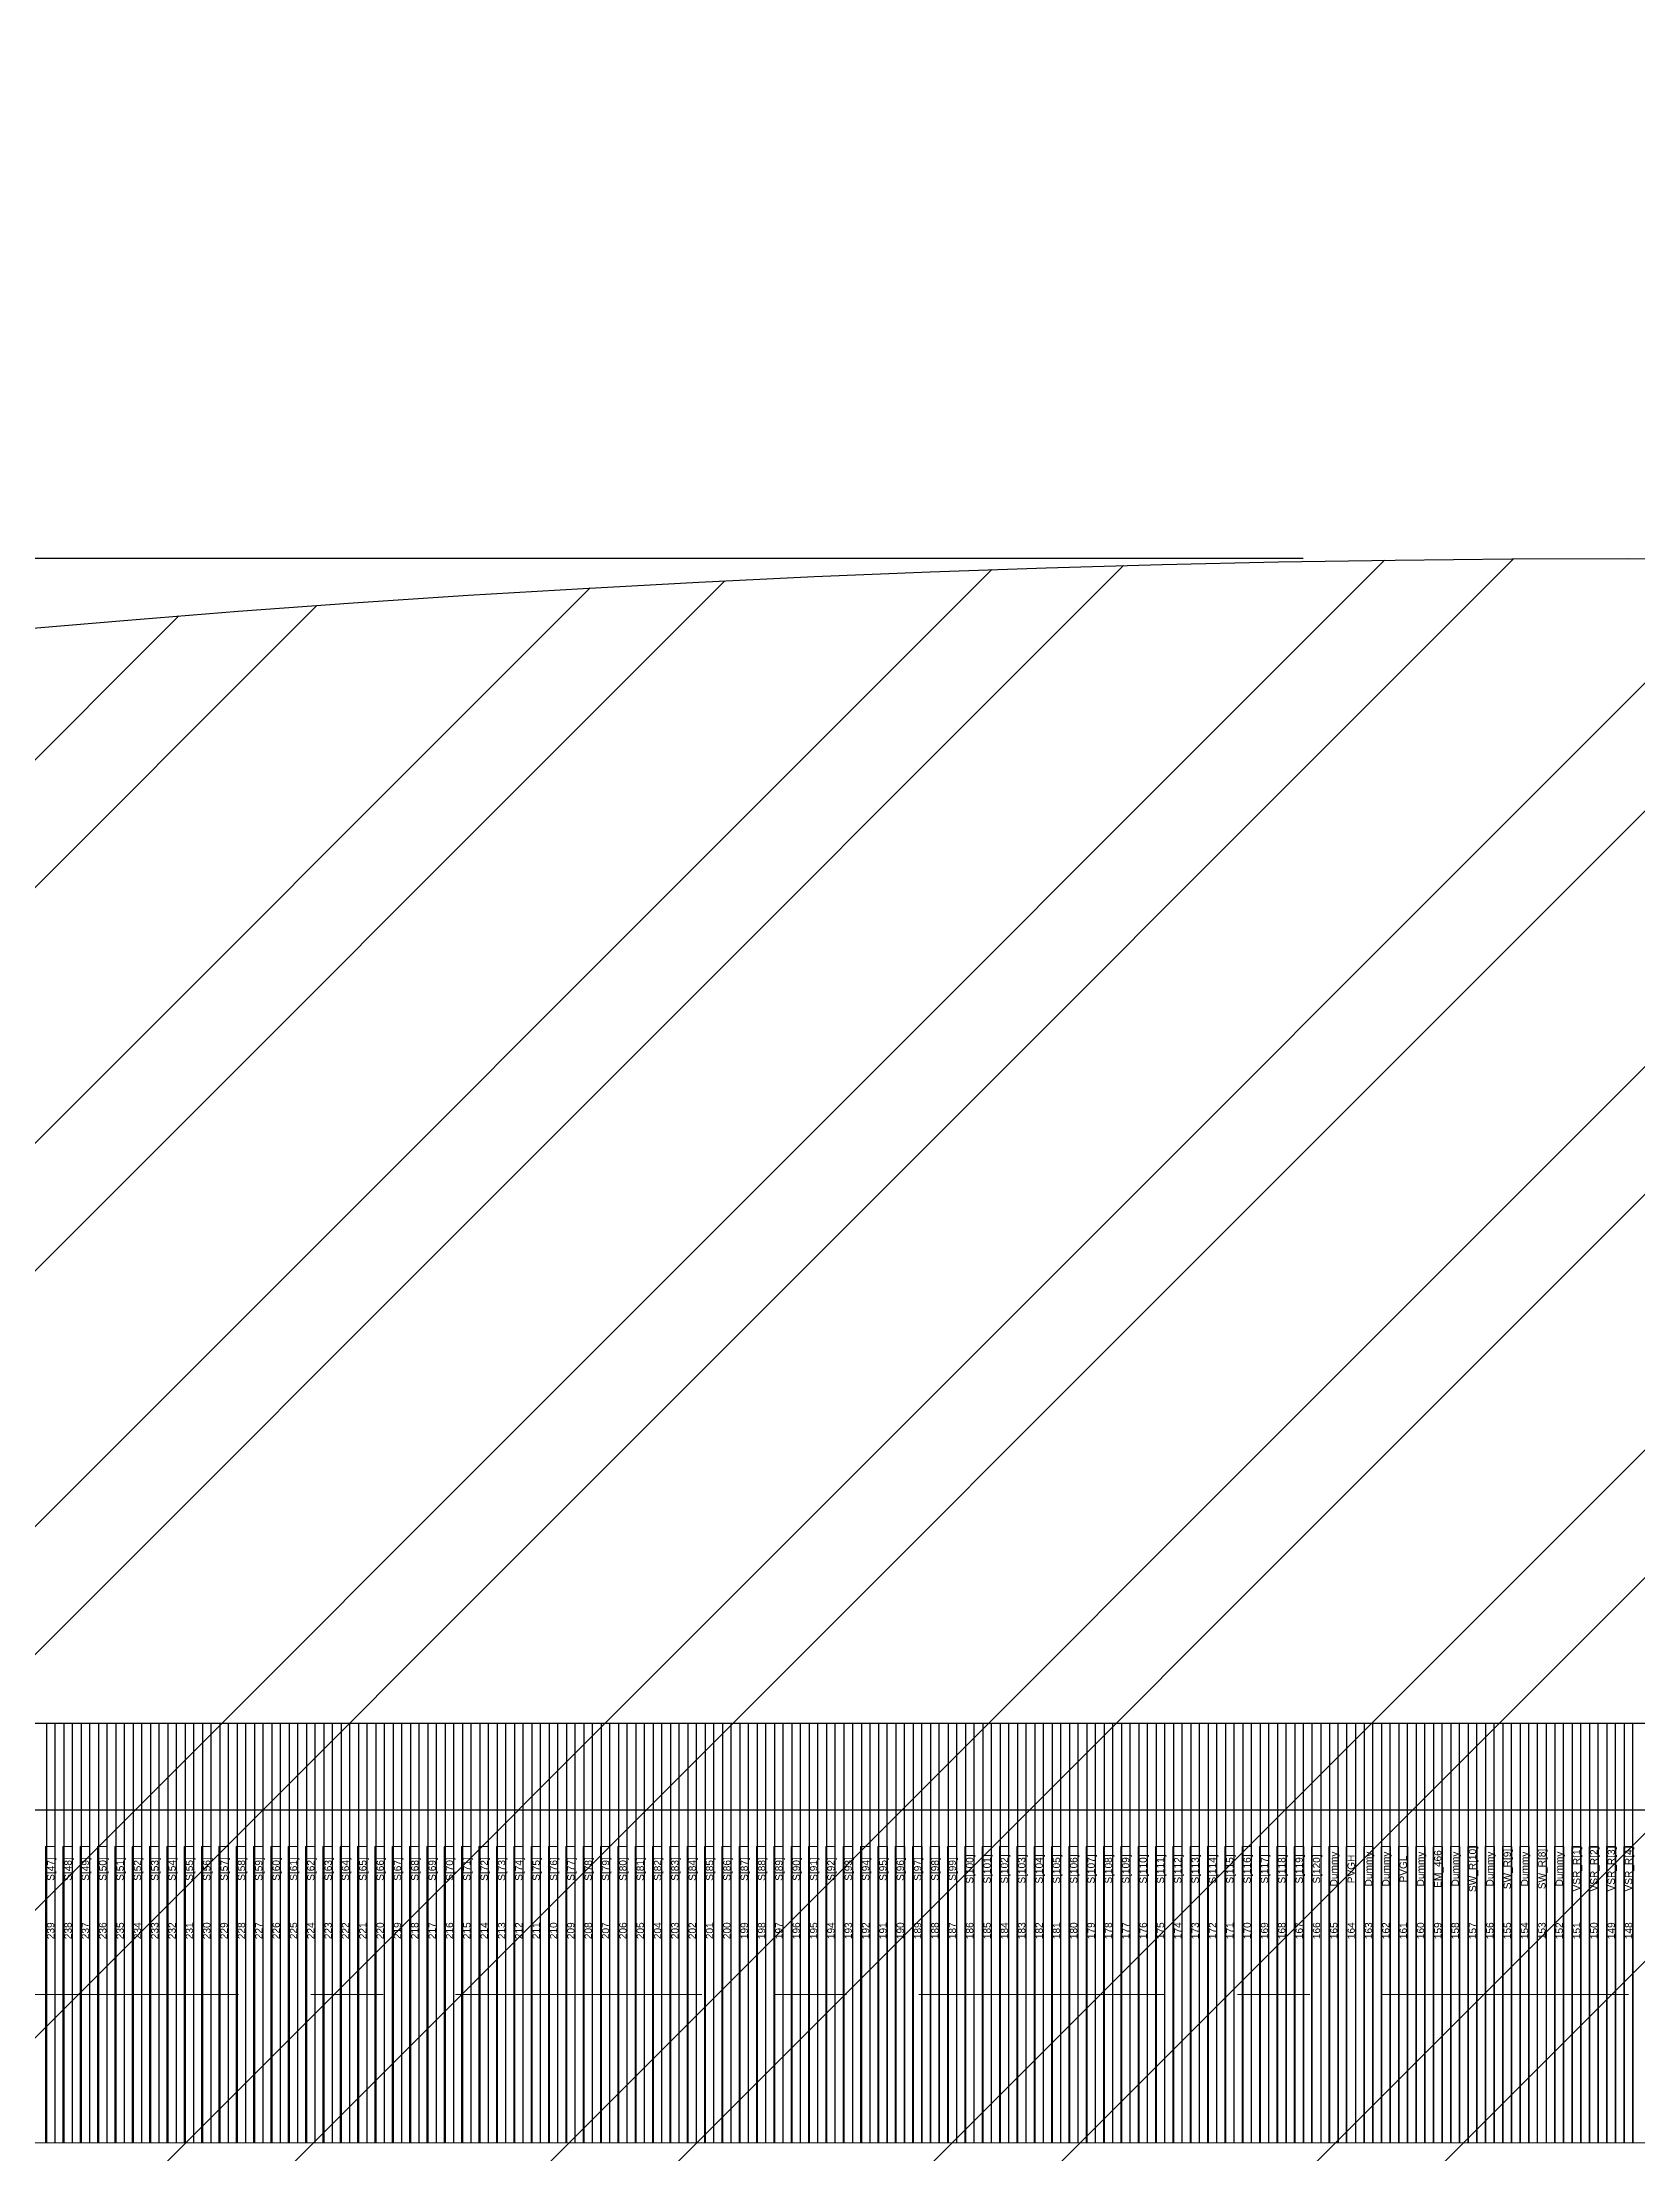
# Model space of a CAD drawing. Header units: inches. Extents: x 265 to 1423, y -753 to -394.
# Drawn here: x 1139.306 to 1141.514, y -606.996 to -604.076 of the extents above; entities that cross this region are included whole.
import ezdxf
from ezdxf.enums import TextEntityAlignment as Align

# ---------------------------------------------------------------- set-up
doc = ezdxf.new("R2010")
doc.units = ezdxf.units.IN
doc.header["$LTSCALE"] = 0.909449
doc.header["$MEASUREMENT"] = 0
doc.header["$PDMODE"] = 3
doc.header["$PDSIZE"] = 0.3125
doc.linetypes.add('CENTER', pattern=[0.6, 0.375, -0.075, 0.075, -0.075])
doc.layers.get('0').update_dxf_attribs({"linetype": 'CONTINUOUS'})
doc.layers.get('Defpoints').update_dxf_attribs({"linetype": 'CONTINUOUS'})
for name, color, linetype in [('01 Copper', 3, 'CONTINUOUS'), ('06 Cutline', 4, 'CONTINUOUS'), ('13 OL no.', 190, 'CONTINUOUS'), ('14 OL name', 220, 'CONTINUOUS'), ('COVER LENS', 6, 'CONTINUOUS'), ('DIM（标注）', 3, 'CONTINUOUS')]:
    doc.layers.add(name, color=color, linetype=linetype)
doc.styles.add('CCN-1', font='SimSun.ttf', dxfattribs={"width": 0.85})
doc.styles.add('MBC_Arial_Font', font='arial.ttf')
doc.styles.add('宋体', font='SimSun.ttf', dxfattribs={"width": 0.8})
doc.dimstyles.new('DIM-CCN', dxfattribs={"dimscale": 0.9, "dimtxt": 1.7, "dimasz": 1.8, "dimexe": 1.5, "dimexo": 0.5, "dimgap": 0.3, "dimtad": 1, "dimzin": 0, "dimdsep": 46, "dimtxsty": 'CCN-1', "dimblk": 'OPEN30', "dimcen": 0.05, "dimclrd": 256, "dimclre": 256, "dimclrt": 256, "dimadec": 0, "dimazin": 0, "dimtfac": 1, "dimtofl": 0, "dimtmove": 0, "dimatfit": 3, "dimldrblk": 'OPEN30', "dimfxl": 1, "dimtolj": 1, "dimtzin": 0, "dimlwd": -1, "dimlwe": -1, "dimarcsym": 0})

# ---------------------------------------------------------------- blocks, each defined once
blk = doc.blocks.new('GVO3310')
at = {"color": 1}
blk.add_line((3755.7397, -505.9047), (3747.5082, -505.9047), dxfattribs=at)
at = {"layer": '01 Copper'}
for points in [[(3749.436, -505.9047), (3749.436, -506.4847)], [(3749.448, -506.4847), (3749.448, -505.9047)], [(3749.46, -505.9047), (3749.46, -506.4847)], [(3749.472, -506.4847), (3749.472, -505.9047)], [(3749.484, -505.9047), (3749.484, -506.4847)], [(3749.496, -506.4847), (3749.496, -505.9047)], [(3749.508, -505.9047), (3749.508, -506.4847)], [(3749.52, -506.4847), (3749.52, -505.9047)], [(3749.532, -505.9047), (3749.532, -506.4847)], [(3749.544, -506.4847), (3749.544, -505.9047)], [(3749.556, -505.9047), (3749.556, -506.4847)], [(3749.568, -506.4847), (3749.568, -505.9047)], [(3749.58, -505.9047), (3749.58, -506.4847)], [(3749.592, -506.4847), (3749.592, -505.9047)], [(3749.6039, -505.9047), (3749.6039, -506.4847)], [(3749.6159, -506.4847), (3749.6159, -505.9047)], [(3749.6279, -505.9047), (3749.6279, -506.4847)], [(3749.6399, -506.4847), (3749.6399, -505.9047)], [(3749.6519, -505.9047), (3749.6519, -506.4847)], [(3749.6639, -506.4847), (3749.6639, -505.9047)], [(3749.6759, -505.9047), (3749.6759, -506.4847)], [(3749.6879, -506.4847), (3749.6879, -505.9047)], [(3749.6999, -505.9047), (3749.6999, -506.4847)], [(3749.7119, -506.4847), (3749.7119, -505.9047)], [(3749.7239, -505.9047), (3749.7239, -506.4847)], [(3749.7359, -506.4847), (3749.7359, -505.9047)], [(3749.7479, -505.9047), (3749.7479, -506.4847)], [(3749.7599, -506.4847), (3749.7599, -505.9047)], [(3749.7719, -505.9047), (3749.7719, -506.4847)], [(3749.7839, -506.4847), (3749.7839, -505.9047)], [(3749.7959, -505.9047), (3749.7959, -506.4847)], [(3749.8079, -506.4847), (3749.8079, -505.9047)], [(3749.8199, -505.9047), (3749.8199, -506.4847)], [(3749.8319, -506.4847), (3749.8319, -505.9047)], [(3749.8438, -505.9047), (3749.8438, -506.4847)], [(3749.8558, -506.4847), (3749.8558, -505.9047)], [(3749.8678, -505.9047), (3749.8678, -506.4847)], [(3749.8798, -506.4847), (3749.8798, -505.9047)], [(3749.8918, -505.9047), (3749.8918, -506.4847)], [(3749.9038, -506.4847), (3749.9038, -505.9047)], [(3749.9158, -505.9047), (3749.9158, -506.4847)], [(3749.9278, -506.4847), (3749.9278, -505.9047)], [(3749.9398, -505.9047), (3749.9398, -506.4847)], [(3749.9518, -506.4847), (3749.9518, -505.9047)], [(3749.9638, -505.9047), (3749.9638, -506.4847)], [(3749.9758, -506.4847), (3749.9758, -505.9047)], [(3749.9878, -505.9047), (3749.9878, -506.4847)], [(3749.9998, -506.4847), (3749.9998, -505.9047)], [(3750.0118, -505.9047), (3750.0118, -506.4847)], [(3750.0238, -506.4847), (3750.0238, -505.9047)], [(3750.0358, -505.9047), (3750.0358, -506.4847)], [(3750.0478, -506.4847), (3750.0478, -505.9047)], [(3750.0598, -505.9047), (3750.0598, -506.4847)], [(3750.0718, -506.4847), (3750.0718, -505.9047)], [(3750.0837, -505.9047), (3750.0837, -506.4847)], [(3750.0957, -506.4847), (3750.0957, -505.9047)], [(3750.1077, -505.9047), (3750.1077, -506.4847)], [(3750.1197, -506.4847), (3750.1197, -505.9047)], [(3750.1317, -505.9047), (3750.1317, -506.4847)], [(3750.1437, -506.4847), (3750.1437, -505.9047)], [(3750.1557, -505.9047), (3750.1557, -506.4847)], [(3750.1677, -506.4847), (3750.1677, -505.9047)], [(3750.1797, -505.9047), (3750.1797, -506.4847)], [(3750.1917, -506.4847), (3750.1917, -505.9047)], [(3750.2037, -505.9047), (3750.2037, -506.4847)], [(3750.2157, -506.4847), (3750.2157, -505.9047)], [(3750.2277, -505.9047), (3750.2277, -506.4847)], [(3750.2397, -506.4847), (3750.2397, -505.9047)], [(3750.2517, -505.9047), (3750.2517, -506.4847)], [(3750.2637, -506.4847), (3750.2637, -505.9047)], [(3750.2757, -505.9047), (3750.2757, -506.4847)], [(3750.2877, -506.4847), (3750.2877, -505.9047)], [(3750.2997, -505.9047), (3750.2997, -506.4847)], [(3750.3117, -506.4847), (3750.3117, -505.9047)], [(3750.3237, -505.9047), (3750.3237, -506.4847)], [(3750.3357, -506.4847), (3750.3357, -505.9047)], [(3750.3476, -505.9047), (3750.3476, -506.4847)], [(3750.3596, -506.4847), (3750.3596, -505.9047)], [(3750.3716, -505.9047), (3750.3716, -506.4847)], [(3750.3836, -506.4847), (3750.3836, -505.9047)], [(3750.3956, -505.9047), (3750.3956, -506.4847)], [(3750.4076, -506.4847), (3750.4076, -505.9047)], [(3750.4196, -505.9047), (3750.4196, -506.4847)], [(3750.4316, -506.4847), (3750.4316, -505.9047)], [(3750.4436, -505.9047), (3750.4436, -506.4847)], [(3750.4556, -506.4847), (3750.4556, -505.9047)], [(3750.4676, -505.9047), (3750.4676, -506.4847)], [(3750.4796, -506.4847), (3750.4796, -505.9047)], [(3750.4916, -505.9047), (3750.4916, -506.4847)], [(3750.5036, -506.4847), (3750.5036, -505.9047)], [(3750.5156, -505.9047), (3750.5156, -506.4847)], [(3750.5276, -506.4847), (3750.5276, -505.9047)], [(3750.5396, -505.9047), (3750.5396, -506.4847)], [(3750.5516, -506.4847), (3750.5516, -505.9047)], [(3750.5636, -505.9047), (3750.5636, -506.4847)], [(3750.5756, -506.4847), (3750.5756, -505.9047)], [(3750.5875, -505.9047), (3750.5875, -506.4847)], [(3750.5995, -506.4847), (3750.5995, -505.9047)], [(3750.6115, -505.9047), (3750.6115, -506.4847)], [(3750.6235, -506.4847), (3750.6235, -505.9047)], [(3750.6355, -505.9047), (3750.6355, -506.4847)], [(3750.6475, -506.4847), (3750.6475, -505.9047)], [(3750.6595, -505.9047), (3750.6595, -506.4847)], [(3750.6715, -506.4847), (3750.6715, -505.9047)], [(3750.6835, -505.9047), (3750.6835, -506.4847)], [(3750.6955, -506.4847), (3750.6955, -505.9047)], [(3750.7075, -505.9047), (3750.7075, -506.4847)], [(3750.7195, -506.4847), (3750.7195, -505.9047)], [(3750.7315, -505.9047), (3750.7315, -506.4847)], [(3750.7435, -506.4847), (3750.7435, -505.9047)], [(3750.7555, -505.9047), (3750.7555, -506.4847)], [(3750.7675, -506.4847), (3750.7675, -505.9047)], [(3750.7795, -505.9047), (3750.7795, -506.4847)], [(3750.7915, -506.4847), (3750.7915, -505.9047)], [(3750.8035, -505.9047), (3750.8035, -506.4847)], [(3750.8155, -506.4847), (3750.8155, -505.9047)], [(3750.8275, -505.9047), (3750.8275, -506.4847)], [(3750.8395, -506.4847), (3750.8395, -505.9047)], [(3750.8514, -505.9047), (3750.8514, -506.4847)], [(3750.8634, -506.4847), (3750.8634, -505.9047)], [(3750.8754, -505.9047), (3750.8754, -506.4847)], [(3750.8874, -506.4847), (3750.8874, -505.9047)], [(3750.8994, -505.9047), (3750.8994, -506.4847)], [(3750.9114, -506.4847), (3750.9114, -505.9047)], [(3750.9234, -505.9047), (3750.9234, -506.4847)], [(3750.9354, -506.4847), (3750.9354, -505.9047)], [(3750.9474, -505.9047), (3750.9474, -506.4847)], [(3750.9594, -506.4847), (3750.9594, -505.9047)], [(3750.9714, -505.9047), (3750.9714, -506.4847)], [(3750.9834, -506.4847), (3750.9834, -505.9047)], [(3750.9954, -505.9047), (3750.9954, -506.4847)], [(3751.0074, -506.4847), (3751.0074, -505.9047)], [(3751.0194, -505.9047), (3751.0194, -506.4847)], [(3751.0314, -506.4847), (3751.0314, -505.9047)], [(3751.0434, -505.9047), (3751.0434, -506.4847)], [(3751.0554, -506.4847), (3751.0554, -505.9047)], [(3751.0674, -505.9047), (3751.0674, -506.4847)], [(3751.0794, -506.4847), (3751.0794, -505.9047)], [(3751.0913, -505.9047), (3751.0913, -506.4847)], [(3751.1033, -506.4847), (3751.1033, -505.9047)], [(3751.1153, -505.9047), (3751.1153, -506.4847)], [(3751.1273, -506.4847), (3751.1273, -505.9047)], [(3751.1393, -505.9047), (3751.1393, -506.4847)], [(3751.1513, -506.4847), (3751.1513, -505.9047)], [(3751.1633, -505.9047), (3751.1633, -506.4847)], [(3751.1753, -506.4847), (3751.1753, -505.9047)], [(3751.1873, -506.4847), (3751.1873, -505.9047)], [(3751.1993, -505.9047), (3751.1993, -506.4847)], [(3751.2113, -505.9047), (3751.2113, -506.4847)], [(3751.2233, -506.4847), (3751.2233, -505.9047)], [(3751.2353, -506.4847), (3751.2353, -505.9047)], [(3751.2473, -505.9047), (3751.2473, -506.4847)], [(3751.2593, -505.9047), (3751.2593, -506.4847)], [(3751.2713, -506.4847), (3751.2713, -505.9047)], [(3751.2833, -505.9047), (3751.2833, -506.4847)], [(3751.2953, -506.4847), (3751.2953, -505.9047)], [(3751.3073, -505.9047), (3751.3073, -506.4847)], [(3751.3193, -506.4847), (3751.3193, -505.9047)], [(3751.3312, -505.9047), (3751.3312, -506.4847)], [(3751.3432, -506.4847), (3751.3432, -505.9047)], [(3751.3552, -505.9047), (3751.3552, -506.4847)], [(3751.3672, -506.4847), (3751.3672, -505.9047)], [(3751.3792, -505.9047), (3751.3792, -506.4847)], [(3751.3912, -506.4847), (3751.3912, -505.9047)], [(3751.4032, -505.9047), (3751.4032, -506.4847)], [(3751.4152, -506.4847), (3751.4152, -505.9047)], [(3751.4272, -505.9047), (3751.4272, -506.4847)], [(3751.4392, -506.4847), (3751.4392, -505.9047)], [(3751.4512, -505.9047), (3751.4512, -506.4847)], [(3751.4632, -506.4847), (3751.4632, -505.9047)], [(3751.4752, -505.9047), (3751.4752, -506.4847)], [(3751.4872, -506.4847), (3751.4872, -505.9047)], [(3751.4992, -506.4847), (3751.4992, -505.9047)], [(3751.5112, -505.9047), (3751.5112, -506.4847)], [(3751.5232, -505.9047), (3751.5232, -506.4847)], [(3751.5352, -506.4847), (3751.5352, -505.9047)], [(3751.5472, -505.9047), (3751.5472, -506.4847)], [(3751.5592, -506.4847), (3751.5592, -505.9047)], [(3751.5712, -505.9047), (3751.5712, -506.4847)], [(3751.5832, -506.4847), (3751.5832, -505.9047)], [(3751.5951, -505.9047), (3751.5951, -506.4847)], [(3751.6071, -506.4847), (3751.6071, -505.9047)], [(3751.6191, -505.9047), (3751.6191, -506.4847)], [(3751.6311, -506.4847), (3751.6311, -505.9047)]]:
    blk.add_lwpolyline(points, dxfattribs=at)
at = {"layer": '06 Cutline', "lineweight": 0}
blk.add_lwpolyline([(3757.7364, -502.7353), (3755.3751, -503.8364), (3755.3751, -505.492, 0.226485), (3755.468, -505.6864), (3755.7212, -505.8911, 0.112553), (3755.821, -505.94, -0.347906), (3755.9751, -506.1347), (3755.9751, -506.2847, -0.414214), (3755.7751, -506.4847), (3747.4751, -506.4847, -0.414214), (3747.2751, -506.2847), (3747.2751, -506.1347, -0.345535), (3747.4276, -505.9404, 0.116429), (3747.5299, -505.8882), (3747.7869, -505.6702, 0.220246), (3747.8751, -505.4795), (3747.8751, -503.8364), (3745.5138, -502.7353, -0.291473)], format="xyb", dxfattribs=at)
at = {"layer": '13 OL no.', "style": 'MBC_Arial_Font'}
for s, p in [('239', (3749.442, -506.1913)), ('238', (3749.466, -506.1913)), ('237', (3749.49, -506.1913)), ('236', (3749.514, -506.1913)), ('235', (3749.538, -506.1913)), ('234', (3749.562, -506.1913)), ('233', (3749.586, -506.1913)), ('232', (3749.6099, -506.1913)), ('231', (3749.6339, -506.1913)), ('230', (3749.6579, -506.1913)), ('229', (3749.6819, -506.1913)), ('228', (3749.7059, -506.1913)), ('227', (3749.7299, -506.1913)), ('226', (3749.7539, -506.1913)), ('225', (3749.7779, -506.1913)), ('224', (3749.8019, -506.1913)), ('223', (3749.8259, -506.1913)), ('222', (3749.8498, -506.1913)), ('221', (3749.8738, -506.1913)), ('220', (3749.8978, -506.1913)), ('219', (3749.9218, -506.1913)), ('218', (3749.9458, -506.1913)), ('217', (3749.9698, -506.1913)), ('216', (3749.9938, -506.1913)), ('215', (3750.0178, -506.1913)), ('214', (3750.0418, -506.1913)), ('213', (3750.0658, -506.1913)), ('212', (3750.0897, -506.1913)), ('211', (3750.1137, -506.1913)), ('210', (3750.1377, -506.1913)), ('209', (3750.1617, -506.1913)), ('208', (3750.1857, -506.1913)), ('207', (3750.2097, -506.1913)), ('206', (3750.2337, -506.1913)), ('205', (3750.2577, -506.1913)), ('204', (3750.2817, -506.1913)), ('203', (3750.3057, -506.1913)), ('202', (3750.3297, -506.1913)), ('201', (3750.3536, -506.1913)), ('200', (3750.3776, -506.1913)), ('199', (3750.4016, -506.1913)), ('198', (3750.4256, -506.1913)), ('197', (3750.4496, -506.1913)), ('196', (3750.4736, -506.1913)), ('195', (3750.4976, -506.1913)), ('194', (3750.5216, -506.1913)), ('193', (3750.5456, -506.1913)), ('192', (3750.5696, -506.1913)), ('191', (3750.5935, -506.1913)), ('190', (3750.6175, -506.1913)), ('189', (3750.6415, -506.1913)), ('188', (3750.6655, -506.1913)), ('187', (3750.6895, -506.1913)), ('186', (3750.7135, -506.1913)), ('185', (3750.7375, -506.1913)), ('184', (3750.7615, -506.1913)), ('183', (3750.7855, -506.1913)), ('182', (3750.8095, -506.1913)), ('181', (3750.8335, -506.1913)), ('180', (3750.8574, -506.1913)), ('179', (3750.8814, -506.1913)), ('178', (3750.9054, -506.1913)), ('177', (3750.9294, -506.1913)), ('176', (3750.9534, -506.1913)), ('175', (3750.9774, -506.1913)), ('174', (3751.0014, -506.1913)), ('173', (3751.0254, -506.1913)), ('172', (3751.0494, -506.1913)), ('171', (3751.0734, -506.1913)), ('170', (3751.0973, -506.1913)), ('169', (3751.1213, -506.1913)), ('168', (3751.1453, -506.1913)), ('167', (3751.1693, -506.1913)), ('166', (3751.1933, -506.1913)), ('165', (3751.2173, -506.1913)), ('164', (3751.2413, -506.1913)), ('163', (3751.2653, -506.1913)), ('162', (3751.2893, -506.1913)), ('161', (3751.3133, -506.1913)), ('160', (3751.3372, -506.1913)), ('159', (3751.3612, -506.1913)), ('158', (3751.3852, -506.1913)), ('157', (3751.4092, -506.1913)), ('156', (3751.4332, -506.1913)), ('155', (3751.4572, -506.1913)), ('154', (3751.4812, -506.1913)), ('153', (3751.5052, -506.1913)), ('152', (3751.5292, -506.1913)), ('151', (3751.5532, -506.1913)), ('150', (3751.5772, -506.1913)), ('149', (3751.6011, -506.1913)), ('148', (3751.6251, -506.1913))]:
    blk.add_text(s, height=0.01, rotation=90, dxfattribs=at).set_placement(p, align=Align.MIDDLE_CENTER)
at = {"layer": '14 OL name', "style": 'MBC_Arial_Font'}
for s, p in [('Dummy', (3751.2173, -506.1059)), ('Dummy', (3751.2653, -506.1059)), ('Dummy', (3751.2893, -506.1059)), ('Dummy', (3751.3372, -506.1059)), ('EM_466', (3751.3612, -506.1059)), ('Dummy', (3751.3852, -506.1059)), ('SW_R[10]', (3751.4092, -506.1059)), ('Dummy', (3751.4332, -506.1059)), ('SW_R[9]', (3751.4572, -506.1059)), ('Dummy', (3751.4812, -506.1059)), ('SW_R[8]', (3751.5052, -506.1059)), ('Dummy', (3751.5292, -506.1059)), ('VSR_R[1]', (3751.5532, -506.1059)), ('VSR_R[2]', (3751.5772, -506.1059)), ('VSR_R[3]', (3751.6011, -506.1059)), ('VSR_R[4]', (3751.6251, -506.1059)), ('S[47]', (3749.442, -506.1059)), ('S[48]', (3749.466, -506.1059)), ('S[49]', (3749.49, -506.1059)), ('S[50]', (3749.514, -506.1059)), ('S[51]', (3749.538, -506.1059)), ('S[52]', (3749.562, -506.1059)), ('S[53]', (3749.586, -506.1059)), ('S[54]', (3749.6099, -506.1059)), ('S[55]', (3749.6339, -506.1059)), ('S[56]', (3749.6579, -506.1059)), ('S[57]', (3749.6819, -506.1059)), ('S[58]', (3749.7059, -506.1059)), ('S[59]', (3749.7299, -506.1059)), ('S[60]', (3749.7539, -506.1059)), ('S[61]', (3749.7779, -506.1059)), ('S[62]', (3749.8019, -506.1059)), ('S[63]', (3749.8259, -506.1059)), ('S[64]', (3749.8498, -506.1059)), ('S[65]', (3749.8738, -506.1059)), ('S[66]', (3749.8978, -506.1059)), ('S[67]', (3749.9218, -506.1059)), ('S[68]', (3749.9458, -506.1059)), ('S[69]', (3749.9698, -506.1059)), ('S[70]', (3749.9938, -506.1059)), ('S[71]', (3750.0178, -506.1059)), ('S[72]', (3750.0418, -506.1059)), ('S[73]', (3750.0658, -506.1059)), ('S[74]', (3750.0897, -506.1059)), ('S[75]', (3750.1137, -506.1059)), ('S[76]', (3750.1377, -506.1059)), ('S[77]', (3750.1617, -506.1059)), ('S[78]', (3750.1857, -506.1059)), ('S[79]', (3750.2097, -506.1059)), ('S[80]', (3750.2337, -506.1059)), ('S[81]', (3750.2577, -506.1059)), ('S[82]', (3750.2817, -506.1059)), ('S[83]', (3750.3057, -506.1059)), ('S[84]', (3750.3297, -506.1059)), ('S[85]', (3750.3536, -506.1059)), ('S[86]', (3750.3776, -506.1059)), ('S[87]', (3750.4016, -506.1059)), ('S[88]', (3750.4256, -506.1059)), ('S[89]', (3750.4496, -506.1059)), ('S[90]', (3750.4736, -506.1059)), ('S[91]', (3750.4976, -506.1059)), ('S[92]', (3750.5216, -506.1059)), ('S[93]', (3750.5456, -506.1059)), ('S[94]', (3750.5696, -506.1059)), ('S[95]', (3750.5935, -506.1059)), ('S[96]', (3750.6175, -506.1059)), ('S[97]', (3750.6415, -506.1059)), ('S[98]', (3750.6655, -506.1059)), ('S[99]', (3750.6895, -506.1059)), ('S[100]', (3750.7135, -506.1059)), ('S[101]', (3750.7375, -506.1059)), ('S[102]', (3750.7615, -506.1059)), ('S[103]', (3750.7855, -506.1059)), ('S[104]', (3750.8095, -506.1059)), ('S[105]', (3750.8335, -506.1059)), ('S[106]', (3750.8574, -506.1059)), ('S[107]', (3750.8814, -506.1059)), ('S[108]', (3750.9054, -506.1059)), ('S[109]', (3750.9294, -506.1059)), ('S[110]', (3750.9534, -506.1059)), ('S[111]', (3750.9774, -506.1059)), ('S[112]', (3751.0014, -506.1059)), ('S[113]', (3751.0254, -506.1059)), ('S[114]', (3751.0494, -506.1059)), ('S[115]', (3751.0734, -506.1059)), ('S[116]', (3751.0973, -506.1059)), ('S[117]', (3751.1213, -506.1059)), ('S[118]', (3751.1453, -506.1059)), ('S[119]', (3751.1693, -506.1059)), ('S[120]', (3751.1933, -506.1059)), ('PVGH', (3751.2413, -506.1059)), ('PVGL', (3751.3133, -506.1059))]:
    blk.add_text(s, height=0.01, rotation=90, dxfattribs=at).set_placement(p, align=Align.MIDDLE_CENTER)
blk = doc.blocks.new('*D173')
at = {"layer": 'Defpoints', "color": 0, "transparency": 16777216}
for p in [(1100.2641, -545.5947), (1158.2684, -545.5947), (1137.2478, -606.5214)]:
    blk.add_point(p, dxfattribs=at)
at = {"layer": 'DIM（标注）', "transparency": 16777216}
for p, q in [((1157.8184, -545.5947), (1099.3641, -545.5947)), ((1100.2641, -604.2714), (1100.2641, -547.8447)), ((1136.7978, -606.5214), (1099.3641, -606.5214))]:
    blk.add_line(p, q, dxfattribs=at)
for points in [[(1099.8891, -547.8447), (1100.6391, -547.8447), (1100.2641, -545.5947)], [(1099.8891, -604.2714), (1100.6391, -604.2714), (1100.2641, -606.5214)]]:
    blk.add_solid(points, dxfattribs=at)
at = {"layer": 'DIM（标注）', "transparency": 16777216, "insert": (1098.7811, -576.0581), "char_height": 2.25, "attachment_point": 5, "rotation": 90, "style": '宋体'}
blk.add_mtext('\\A1;60.93%%P0.5', dxfattribs=at)
blk = doc.blocks.new('_Open30')
at = {"color": 0, "linetype": 'ByBlock', "lineweight": -2}
for p, q in [((-1, 0.2679), (0, 0)), ((0, 0), (-1, -0.2679)), ((0, 0), (-1, 0))]:
    blk.add_line(p, q, dxfattribs=at)
blk = doc.blocks.new('*D188')
at = {"layer": 'Defpoints', "color": 0, "transparency": 16777216}
for p in [(1141.5011, -604.7901), (1100.2641, -654.7901), (1141.5011, -654.7901)]:
    blk.add_point(p, dxfattribs=at)
at = {"layer": 'DIM（标注）', "transparency": 16777216}
for p, q in [((1141.0511, -604.7901), (1099.3641, -604.7901)), ((1100.2641, -607.0401), (1100.2641, -652.5401)), ((1141.0511, -654.7901), (1099.3641, -654.7901))]:
    blk.add_line(p, q, dxfattribs=at)
for points in [[(1099.8891, -607.0401), (1100.6391, -607.0401), (1100.2641, -604.7901)], [(1099.8891, -652.5401), (1100.6391, -652.5401), (1100.2641, -654.7901)]]:
    blk.add_solid(points, dxfattribs=at)
at = {"layer": 'DIM（标注）', "transparency": 16777216, "insert": (1098.7811, -629.7901), "char_height": 2.25, "attachment_point": 5, "rotation": 90, "style": '宋体'}
blk.add_mtext('\\A1;50.00±0.05', dxfattribs=at)

msp = doc.modelspace()

# ---------------------------------------------------------------- hatches: boundary and pattern name
at = {"true_color": 0x000000}
h = msp.add_hatch(dxfattribs=at)
h.set_pattern_fill('ANSI32', color=18)
h.set_pattern_definition([(45, (115.72092, 0), (-0.26516504, 0.26516504), []), (45, (115.8977, 0), (-0.26516504, 0.26516504), [])])
h.paths.add_polyline_path([(1116.5011, -629.7901, 1), (1166.5011, -629.7901, 1)])
h.paths.add_polyline_path([(1163.5811, -629.7901, -1), (1119.4211, -629.7901, -1)], flags=16)

# ---------------------------------------------------------------- linework, layer by layer
at = {"color": 3}
msp.add_lwpolyline([(1150.5678, -650.8894, 0.618371), (1152.921, -609.8661), (1148.2407, -607.1835, 0.130855), (1145.7543, -606.5214), (1141.5011, -606.5214), (1137.2478, -606.5214, 0.130855), (1134.7614, -607.1835), (1130.0811, -609.8661, 0.618371), (1132.4344, -650.8894), (1136.0956, -652.4627, 0.101815), (1138.0697, -652.8688), (1144.9325, -652.8688, 0.101815), (1146.9065, -652.4627)], format="xyb", close=True, dxfattribs=at)
at = {"lineweight": 0}
for points in [[(1139.3236, -606.9814), (1139.3106, -606.9814), (1139.3106, -606.5714), (1139.3236, -606.5714)], [(1139.3476, -606.9814), (1139.3346, -606.9814), (1139.3346, -606.5714), (1139.3476, -606.5714)], [(1139.3716, -606.9814), (1139.3586, -606.9814), (1139.3586, -606.5714), (1139.3716, -606.5714)], [(1139.3956, -606.9814), (1139.3826, -606.9814), (1139.3826, -606.5714), (1139.3956, -606.5714)], [(1139.4196, -606.9814), (1139.4066, -606.9814), (1139.4066, -606.5714), (1139.4196, -606.5714)], [(1139.4436, -606.9814), (1139.4306, -606.9814), (1139.4306, -606.5714), (1139.4436, -606.5714)], [(1139.4676, -606.9814), (1139.4546, -606.9814), (1139.4546, -606.5714), (1139.4676, -606.5714)], [(1139.4916, -606.9814), (1139.4786, -606.9814), (1139.4786, -606.5714), (1139.4916, -606.5714)], [(1139.5156, -606.9814), (1139.5026, -606.9814), (1139.5026, -606.5714), (1139.5156, -606.5714)], [(1139.5396, -606.9814), (1139.5266, -606.9814), (1139.5266, -606.5714), (1139.5396, -606.5714)], [(1139.5636, -606.9814), (1139.5506, -606.9814), (1139.5506, -606.5714), (1139.5636, -606.5714)], [(1139.5876, -606.9814), (1139.5746, -606.9814), (1139.5746, -606.5714), (1139.5876, -606.5714)], [(1139.6116, -606.9814), (1139.5986, -606.9814), (1139.5986, -606.5714), (1139.6116, -606.5714)], [(1139.6356, -606.9814), (1139.6226, -606.9814), (1139.6226, -606.5714), (1139.6356, -606.5714)], [(1139.6596, -606.9814), (1139.6466, -606.9814), (1139.6466, -606.5714), (1139.6596, -606.5714)], [(1139.6836, -606.9814), (1139.6706, -606.9814), (1139.6706, -606.5714), (1139.6836, -606.5714)], [(1139.7076, -606.9814), (1139.6946, -606.9814), (1139.6946, -606.5714), (1139.7076, -606.5714)], [(1139.7316, -606.9814), (1139.7186, -606.9814), (1139.7186, -606.5714), (1139.7316, -606.5714)], [(1139.7556, -606.9814), (1139.7426, -606.9814), (1139.7426, -606.5714), (1139.7556, -606.5714)], [(1139.7796, -606.9814), (1139.7666, -606.9814), (1139.7666, -606.5714), (1139.7796, -606.5714)], [(1139.8036, -606.9814), (1139.7906, -606.9814), (1139.7906, -606.5714), (1139.8036, -606.5714)], [(1139.8276, -606.9814), (1139.8146, -606.9814), (1139.8146, -606.5714), (1139.8276, -606.5714)], [(1139.8516, -606.9814), (1139.8386, -606.9814), (1139.8386, -606.5714), (1139.8516, -606.5714)], [(1139.8756, -606.9814), (1139.8626, -606.9814), (1139.8626, -606.5714), (1139.8756, -606.5714)], [(1139.8996, -606.9814), (1139.8866, -606.9814), (1139.8866, -606.5714), (1139.8996, -606.5714)], [(1139.9236, -606.9814), (1139.9106, -606.9814), (1139.9106, -606.5714), (1139.9236, -606.5714)], [(1139.9476, -606.9814), (1139.9346, -606.9814), (1139.9346, -606.5714), (1139.9476, -606.5714)], [(1139.9716, -606.9814), (1139.9586, -606.9814), (1139.9586, -606.5714), (1139.9716, -606.5714)], [(1139.9956, -606.9814), (1139.9826, -606.9814), (1139.9826, -606.5714), (1139.9956, -606.5714)], [(1140.0196, -606.9814), (1140.0066, -606.9814), (1140.0066, -606.5714), (1140.0196, -606.5714)], [(1140.0436, -606.9814), (1140.0306, -606.9814), (1140.0306, -606.5714), (1140.0436, -606.5714)], [(1140.0676, -606.9814), (1140.0546, -606.9814), (1140.0546, -606.5714), (1140.0676, -606.5714)], [(1140.0916, -606.9814), (1140.0786, -606.9814), (1140.0786, -606.5714), (1140.0916, -606.5714)], [(1140.1156, -606.9814), (1140.1026, -606.9814), (1140.1026, -606.5714), (1140.1156, -606.5714)], [(1140.1396, -606.9814), (1140.1266, -606.9814), (1140.1266, -606.5714), (1140.1396, -606.5714)], [(1140.1636, -606.9814), (1140.1506, -606.9814), (1140.1506, -606.5714), (1140.1636, -606.5714)], [(1140.1876, -606.9814), (1140.1746, -606.9814), (1140.1746, -606.5714), (1140.1876, -606.5714)], [(1140.2116, -606.9814), (1140.1986, -606.9814), (1140.1986, -606.5714), (1140.2116, -606.5714)], [(1140.2356, -606.9814), (1140.2226, -606.9814), (1140.2226, -606.5714), (1140.2356, -606.5714)], [(1140.2596, -606.9814), (1140.2466, -606.9814), (1140.2466, -606.5714), (1140.2596, -606.5714)], [(1140.2836, -606.9814), (1140.2706, -606.9814), (1140.2706, -606.5714), (1140.2836, -606.5714)], [(1140.3076, -606.9814), (1140.2946, -606.9814), (1140.2946, -606.5714), (1140.3076, -606.5714)], [(1140.3316, -606.9814), (1140.3186, -606.9814), (1140.3186, -606.5714), (1140.3316, -606.5714)], [(1140.3556, -606.9814), (1140.3426, -606.9814), (1140.3426, -606.5714), (1140.3556, -606.5714)], [(1140.3796, -606.9814), (1140.3666, -606.9814), (1140.3666, -606.5714), (1140.3796, -606.5714)], [(1140.4036, -606.9814), (1140.3906, -606.9814), (1140.3906, -606.5714), (1140.4036, -606.5714)], [(1140.4276, -606.9814), (1140.4146, -606.9814), (1140.4146, -606.5714), (1140.4276, -606.5714)], [(1140.4516, -606.9814), (1140.4386, -606.9814), (1140.4386, -606.5714), (1140.4516, -606.5714)], [(1140.4756, -606.9814), (1140.4626, -606.9814), (1140.4626, -606.5714), (1140.4756, -606.5714)], [(1140.4996, -606.9814), (1140.4866, -606.9814), (1140.4866, -606.5714), (1140.4996, -606.5714)], [(1140.5236, -606.9814), (1140.5106, -606.9814), (1140.5106, -606.5714), (1140.5236, -606.5714)], [(1140.5476, -606.9814), (1140.5346, -606.9814), (1140.5346, -606.5714), (1140.5476, -606.5714)], [(1140.5716, -606.9814), (1140.5586, -606.9814), (1140.5586, -606.5714), (1140.5716, -606.5714)], [(1140.5956, -606.9814), (1140.5826, -606.9814), (1140.5826, -606.5714), (1140.5956, -606.5714)], [(1140.6196, -606.9814), (1140.6066, -606.9814), (1140.6066, -606.5714), (1140.6196, -606.5714)], [(1140.6436, -606.9814), (1140.6306, -606.9814), (1140.6306, -606.5714), (1140.6436, -606.5714)], [(1140.6676, -606.9814), (1140.6546, -606.9814), (1140.6546, -606.5714), (1140.6676, -606.5714)], [(1140.6916, -606.9814), (1140.6786, -606.9814), (1140.6786, -606.5714), (1140.6916, -606.5714)], [(1140.7156, -606.9814), (1140.7026, -606.9814), (1140.7026, -606.5714), (1140.7156, -606.5714)], [(1140.7396, -606.9814), (1140.7266, -606.9814), (1140.7266, -606.5714), (1140.7396, -606.5714)], [(1140.7636, -606.9814), (1140.7506, -606.9814), (1140.7506, -606.5714), (1140.7636, -606.5714)], [(1140.7876, -606.9814), (1140.7746, -606.9814), (1140.7746, -606.5714), (1140.7876, -606.5714)], [(1140.8116, -606.9814), (1140.7986, -606.9814), (1140.7986, -606.5714), (1140.8116, -606.5714)], [(1140.8356, -606.9814), (1140.8226, -606.9814), (1140.8226, -606.5714), (1140.8356, -606.5714)], [(1140.8596, -606.9814), (1140.8466, -606.9814), (1140.8466, -606.5714), (1140.8596, -606.5714)], [(1140.8836, -606.9814), (1140.8706, -606.9814), (1140.8706, -606.5714), (1140.8836, -606.5714)], [(1140.9076, -606.9814), (1140.8946, -606.9814), (1140.8946, -606.5714), (1140.9076, -606.5714)], [(1140.9316, -606.9814), (1140.9186, -606.9814), (1140.9186, -606.5714), (1140.9316, -606.5714)], [(1140.9556, -606.9814), (1140.9426, -606.9814), (1140.9426, -606.5714), (1140.9556, -606.5714)], [(1140.9796, -606.9814), (1140.9666, -606.9814), (1140.9666, -606.5714), (1140.9796, -606.5714)], [(1141.0036, -606.9814), (1140.9906, -606.9814), (1140.9906, -606.5714), (1141.0036, -606.5714)], [(1141.0276, -606.9814), (1141.0146, -606.9814), (1141.0146, -606.5714), (1141.0276, -606.5714)], [(1141.0516, -606.9814), (1141.0386, -606.9814), (1141.0386, -606.5714), (1141.0516, -606.5714)], [(1141.0756, -606.9814), (1141.0626, -606.9814), (1141.0626, -606.5714), (1141.0756, -606.5714)], [(1141.0996, -606.9814), (1141.0866, -606.9814), (1141.0866, -606.5714), (1141.0996, -606.5714)], [(1141.1236, -606.9814), (1141.1106, -606.9814), (1141.1106, -606.5714), (1141.1236, -606.5714)], [(1141.1476, -606.9814), (1141.1346, -606.9814), (1141.1346, -606.5714), (1141.1476, -606.5714)], [(1141.1716, -606.9814), (1141.1586, -606.9814), (1141.1586, -606.5714), (1141.1716, -606.5714)], [(1141.1956, -606.9814), (1141.1826, -606.9814), (1141.1826, -606.5714), (1141.1956, -606.5714)], [(1141.2196, -606.9814), (1141.2066, -606.9814), (1141.2066, -606.5714), (1141.2196, -606.5714)], [(1141.2436, -606.9814), (1141.2306, -606.9814), (1141.2306, -606.5714), (1141.2436, -606.5714)], [(1141.2676, -606.9814), (1141.2546, -606.9814), (1141.2546, -606.5714), (1141.2676, -606.5714)], [(1141.2916, -606.9814), (1141.2786, -606.9814), (1141.2786, -606.5714), (1141.2916, -606.5714)], [(1141.3156, -606.9814), (1141.3026, -606.9814), (1141.3026, -606.5714), (1141.3156, -606.5714)], [(1141.3396, -606.9814), (1141.3266, -606.9814), (1141.3266, -606.5714), (1141.3396, -606.5714)], [(1141.3636, -606.9814), (1141.3506, -606.9814), (1141.3506, -606.5714), (1141.3636, -606.5714)], [(1141.3876, -606.9814), (1141.3746, -606.9814), (1141.3746, -606.5714), (1141.3876, -606.5714)], [(1141.4116, -606.9814), (1141.3986, -606.9814), (1141.3986, -606.5714), (1141.4116, -606.5714)], [(1141.4356, -606.9814), (1141.4226, -606.9814), (1141.4226, -606.5714), (1141.4356, -606.5714)], [(1141.4596, -606.9814), (1141.4466, -606.9814), (1141.4466, -606.5714), (1141.4596, -606.5714)], [(1141.4836, -606.9814), (1141.4706, -606.9814), (1141.4706, -606.5714), (1141.4836, -606.5714)], [(1141.5076, -606.9814), (1141.4946, -606.9814), (1141.4946, -606.5714), (1141.5076, -606.5714)]]:
    msp.add_lwpolyline(points, close=True, dxfattribs=at)
at = {"color": 1, "linetype": 'CENTER', "lineweight": 0}
msp.add_lwpolyline([(1137.9549, -606.7764), (1145.0378, -606.7764)], dxfattribs=at)
at = {"layer": 'COVER LENS', "color": 251, "true_color": 0x636466}
msp.add_circle((1141.5011, -629.7901), 25, dxfattribs=at)

# ---------------------------------------------------------------- block references
at = {"color": 1}
msp.add_blockref('GVO3310', (-2610.124, -100.4967), dxfattribs=at)

# ---------------------------------------------------------------- dimensions: what is measured, and where the dimension line sits
at = {"layer": 'DIM（标注）'}
dim = msp.add_linear_dim(base=(1100.2641, -545.5947), p1=(1137.2478, -606.5214), p2=(1158.2684, -545.5947), angle=90, text='<>%%P0.5', dimstyle='DIM-CCN', override={"dimtxt": 2.5, "dimasz": 2.5, "dimexe": 1, "dimtxsty": '宋体', "dimsah": 1}, dxfattribs=at)
dim.commit()
dim.dimension.update_dxf_attribs({"geometry": '*D173', "text_midpoint": (1098.7811, -576.0581)})
dim = msp.add_linear_dim(base=(1100.2641, -654.7901), p1=(1141.5011, -604.7901), p2=(1141.5011, -654.7901), angle=90, dimstyle='DIM-CCN', override={"dimtxt": 2.5, "dimasz": 2.5, "dimexe": 1, "dimtxsty": '宋体', "dimsah": 1, "dimtol": 1, "dimtp": 0.05, "dimtm": 0.05}, dxfattribs=at)
dim.commit()
dim.dimension.update_dxf_attribs({"geometry": '*D188', "text_midpoint": (1098.7811, -629.7901)})

doc.saveas('drawing.dxf')
